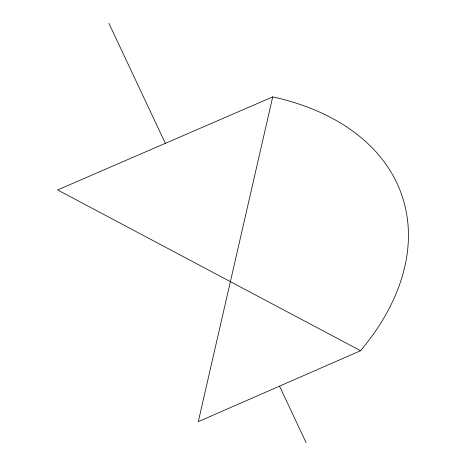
<?xml version="1.0" encoding="UTF-8"?>
<svg xmlns="http://www.w3.org/2000/svg" width="466" height="466" viewBox="0 0 466 466"><rect width="100%" height="100%" fill="white"/><g stroke="black" fill="none" stroke-linecap="round" stroke-linejoin="round"><path stroke-width="0.7" d="M272.721 96.893L198.295 421.66L360.556 350.723A278.091 182.433 -18.4 0 0 272.721 96.893L57.609 189.942L360.556 350.723M108.898 23.3L165.348 143.342M279.53 386.145L306.127 442.7"/></g></svg>
